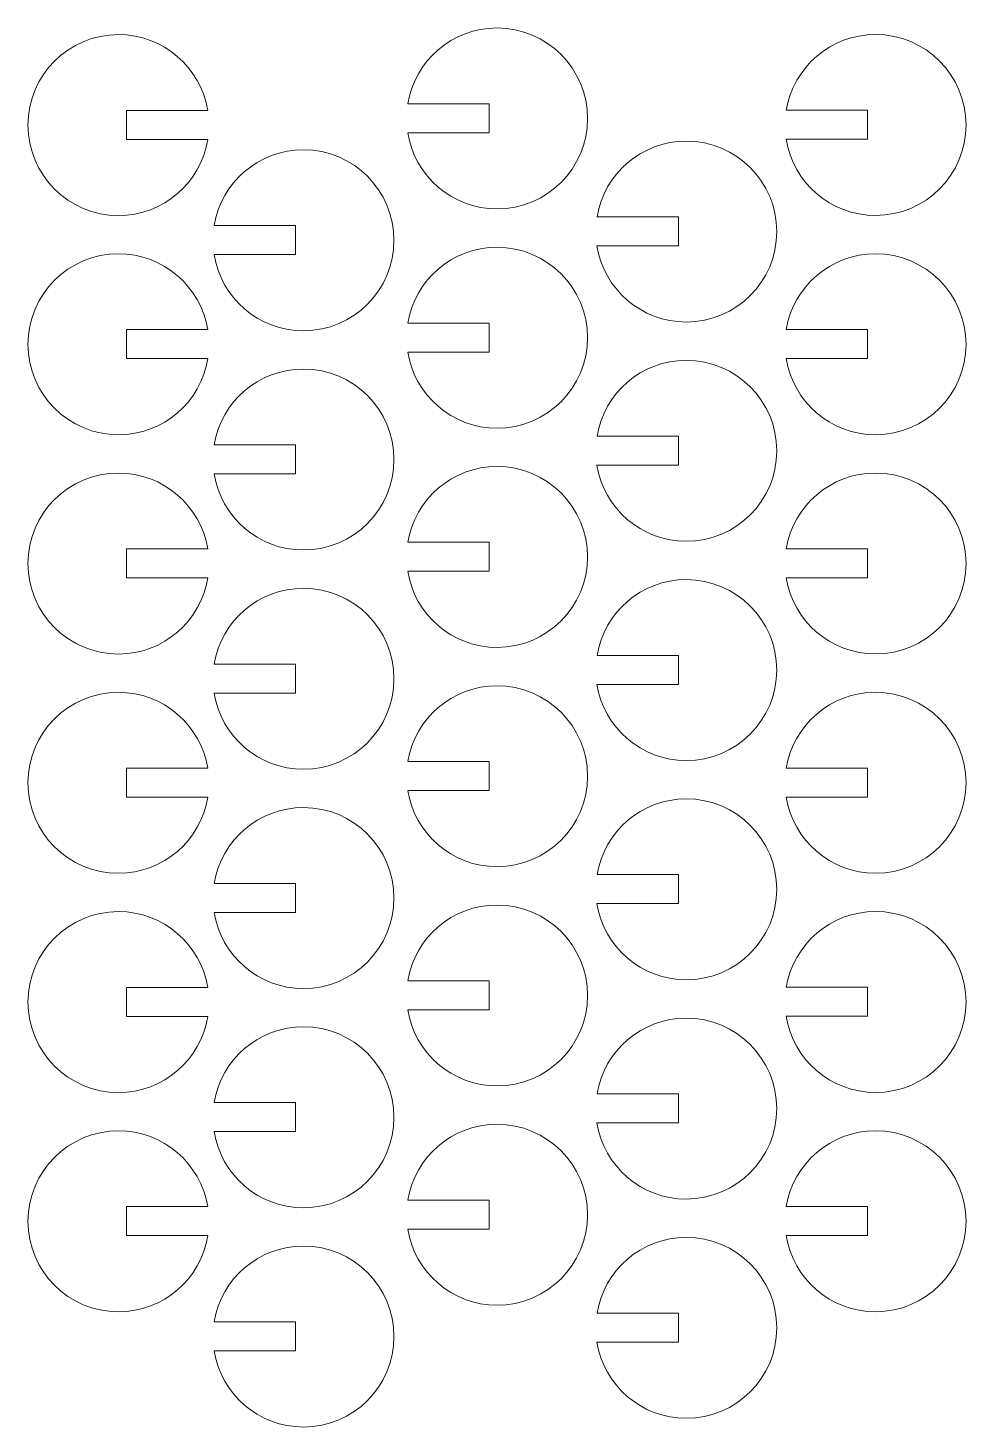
# Model space of a CAD drawing. Header units: centimetres. Extents: x -44 to 217, y -20 to 184.
# Drawn here: x -44.4 to 20.3, y -18.6 to 77.9 of the extents above; entities that cross this region are included whole.
import ezdxf

# ---------------------------------------------------------------- set-up
doc = ezdxf.new("R2010")
doc.units = ezdxf.units.CM
doc.header["$MEASUREMENT"] = 0
doc.layers.add('Layer 1', color=7, linetype='Continuous')

msp = doc.modelspace()

# ---------------------------------------------------------------- linework, layer by layer
at = {"layer": 'Layer 1', "lineweight": 9}
for points in [[(-32.02196, 72.2128), (-32.50599, 75.17894), (-35.08014, 77.44372), (-38.18303, 77.44372), (-38.18303, 77.44372), (-41.63056, 77.44372), (-44.42632, 74.64802), (-44.42632, 71.20042), (-44.42632, 71.20042), (-44.42632, 67.75283), (-41.63056, 64.95694), (-38.18303, 64.95694)], [(-18.21882, 72.66688), (-17.73479, 75.63301), (-15.16064, 77.89779), (-12.05775, 77.89779), (-12.05775, 77.89779), (-8.61022, 77.89779), (-5.81446, 75.10209), (-5.81446, 71.6545), (-5.81446, 71.6545), (-5.81446, 68.2069), (-8.61022, 65.41101), (-12.05775, 65.41101)], [(7.89792, 72.21659), (8.38195, 75.18272), (10.9561, 77.44751), (14.05899, 77.44751), (14.05899, 77.44751), (17.50652, 77.44751), (20.30228, 74.6518), (20.30228, 71.20421), (20.30228, 71.20421), (20.30228, 67.75661), (17.50652, 64.96072), (14.05899, 64.96072)], [(-5.16045, 64.86187), (-4.67642, 67.82801), (-2.10227, 70.09279), (1.00062, 70.09279), (1.00062, 70.09279), (4.44815, 70.09279), (7.24391, 67.29709), (7.24391, 63.84949), (7.24391, 63.84949), (7.24391, 60.4019), (4.44815, 57.60601), (1.00062, 57.60601)], [(-31.57738, 64.26149), (-31.09335, 67.22762), (-28.5192, 69.49241), (-25.41632, 69.49241), (-25.41632, 69.49241), (-21.96879, 69.49241), (-19.17302, 66.6967), (-19.17302, 63.24911), (-19.17302, 63.24911), (-19.17302, 59.80152), (-21.96879, 57.00562), (-25.41632, 57.00562)], [(-18.21882, 57.53724), (-17.73479, 60.50338), (-15.16064, 62.76816), (-12.05775, 62.76816), (-12.05775, 62.76816), (-8.61022, 62.76816), (-5.81446, 59.97246), (-5.81446, 56.52486), (-5.81446, 56.52486), (-5.81446, 53.07727), (-8.61022, 50.28137), (-12.05775, 50.28137)], [(-32.02196, 57.08317), (-32.50599, 60.0493), (-35.08014, 62.31409), (-38.18303, 62.31409), (-38.18303, 62.31409), (-41.63056, 62.31409), (-44.42632, 59.51839), (-44.42632, 56.07079), (-44.42632, 56.07079), (-44.42632, 52.6232), (-41.63056, 49.8273), (-38.18303, 49.8273)], [(7.89792, 57.08695), (8.38195, 60.05309), (10.9561, 62.31787), (14.05899, 62.31787), (14.05899, 62.31787), (17.50652, 62.31787), (20.30228, 59.52217), (20.30228, 56.07458), (20.30228, 56.07458), (20.30228, 52.62698), (17.50652, 49.83109), (14.05899, 49.83109)], [(-31.57738, 49.13186), (-31.09335, 52.09799), (-28.5192, 54.36277), (-25.41632, 54.36277), (-25.41632, 54.36277), (-21.96879, 54.36277), (-19.17302, 51.56707), (-19.17302, 48.11948), (-19.17302, 48.11948), (-19.17302, 44.67188), (-21.96879, 41.87599), (-25.41632, 41.87599)], [(-5.16045, 49.73224), (-4.67642, 52.69837), (-2.10227, 54.96316), (1.00062, 54.96316), (1.00062, 54.96316), (4.44815, 54.96316), (7.24391, 52.16746), (7.24391, 48.71986), (7.24391, 48.71986), (7.24391, 45.27227), (4.44815, 42.47637), (1.00062, 42.47637)], [(-18.21882, 42.40761), (-17.73479, 45.37374), (-15.16064, 47.63853), (-12.05775, 47.63853), (-12.05775, 47.63853), (-8.61022, 47.63853), (-5.81446, 44.84282), (-5.81446, 41.39523), (-5.81446, 41.39523), (-5.81446, 37.94763), (-8.61022, 35.15174), (-12.05775, 35.15174)], [(-32.02196, 41.95354), (-32.50599, 44.91967), (-35.08014, 47.18445), (-38.18303, 47.18445), (-38.18303, 47.18445), (-41.63056, 47.18445), (-44.42632, 44.38875), (-44.42632, 40.94116), (-44.42632, 40.94116), (-44.42632, 37.49356), (-41.63056, 34.69767), (-38.18303, 34.69767)], [(7.89792, 41.95732), (8.38195, 44.92345), (10.9561, 47.18824), (14.05899, 47.18824), (14.05899, 47.18824), (17.50652, 47.18824), (20.30228, 44.39254), (20.30228, 40.94494), (20.30228, 40.94494), (20.30228, 37.49735), (17.50652, 34.70145), (14.05899, 34.70145)], [(-5.16045, 34.60261), (-4.67642, 37.56874), (-2.10227, 39.83352), (1.00062, 39.83352), (1.00062, 39.83352), (4.44815, 39.83352), (7.24391, 37.03782), (7.24391, 33.59023), (7.24391, 33.59023), (7.24391, 30.14263), (4.44815, 27.34674), (1.00062, 27.34674)], [(-31.57738, 34.00222), (-31.09335, 36.96835), (-28.5192, 39.23314), (-25.41632, 39.23314), (-25.41632, 39.23314), (-21.96879, 39.23314), (-19.17302, 36.43744), (-19.17302, 32.98984), (-19.17302, 32.98984), (-19.17302, 29.54225), (-21.96879, 26.74635), (-25.41632, 26.74635)], [(-32.02196, 26.8239), (-32.50599, 29.79003), (-35.08014, 32.05482), (-38.18303, 32.05482), (-38.18303, 32.05482), (-41.63056, 32.05482), (-44.42632, 29.25912), (-44.42632, 25.81152), (-44.42632, 25.81152), (-44.42632, 22.36393), (-41.63056, 19.56803), (-38.18303, 19.56803)], [(-18.21882, 27.27798), (-17.73479, 30.24411), (-15.16064, 32.50889), (-12.05775, 32.50889), (-12.05775, 32.50889), (-8.61022, 32.50889), (-5.81446, 29.71319), (-5.81446, 26.2656), (-5.81446, 26.2656), (-5.81446, 22.818), (-8.61022, 20.02211), (-12.05775, 20.02211)], [(7.89792, 26.82769), (8.38195, 29.79382), (10.9561, 32.0586), (14.05899, 32.0586), (14.05899, 32.0586), (17.50652, 32.0586), (20.30228, 29.2629), (20.30228, 25.81531), (20.30228, 25.81531), (20.30228, 22.36771), (17.50652, 19.57182), (14.05899, 19.57182)], [(-5.16045, 19.47297), (-4.67642, 22.4391), (-2.10227, 24.70389), (1.00062, 24.70389), (1.00062, 24.70389), (4.44815, 24.70389), (7.24391, 21.90819), (7.24391, 18.46059), (7.24391, 18.46059), (7.24391, 15.013), (4.44815, 12.2171), (1.00062, 12.2171)], [(-31.57738, 18.87259), (-31.09335, 21.83872), (-28.5192, 24.1035), (-25.41632, 24.1035), (-25.41632, 24.1035), (-21.96879, 24.1035), (-19.17302, 21.3078), (-19.17302, 17.86021), (-19.17302, 17.86021), (-19.17302, 14.41261), (-21.96879, 11.61672), (-25.41632, 11.61672)], [(-18.21882, 12.14834), (-17.73479, 15.11447), (-15.16064, 17.37926), (-12.05775, 17.37926), (-12.05775, 17.37926), (-8.61022, 17.37926), (-5.81446, 14.58356), (-5.81446, 11.13596), (-5.81446, 11.13596), (-5.81446, 7.68837), (-8.61022, 4.89247), (-12.05775, 4.89247)], [(-32.02196, 11.69427), (-32.50599, 14.6604), (-35.08014, 16.92518), (-38.18303, 16.92518), (-38.18303, 16.92518), (-41.63056, 16.92518), (-44.42632, 14.12948), (-44.42632, 10.68189), (-44.42632, 10.68189), (-44.42632, 7.23429), (-41.63056, 4.4384), (-38.18303, 4.4384)], [(7.89792, 11.69805), (8.38195, 14.66418), (10.9561, 16.92897), (14.05899, 16.92897), (14.05899, 16.92897), (17.50652, 16.92897), (20.30228, 14.13327), (20.30228, 10.68567), (20.30228, 10.68567), (20.30228, 7.23808), (17.50652, 4.44218), (14.05899, 4.44218)], [(-31.57738, 3.74295), (-31.09335, 6.70908), (-28.5192, 8.97387), (-25.41632, 8.97387), (-25.41632, 8.97387), (-21.96879, 8.97387), (-19.17302, 6.17817), (-19.17302, 2.73057), (-19.17302, 2.73057), (-19.17302, -0.71702), (-21.96879, -3.51292), (-25.41632, -3.51292)], [(-5.16045, 4.34334), (-4.67642, 7.30947), (-2.10227, 9.57425), (1.00062, 9.57425), (1.00062, 9.57425), (4.44815, 9.57425), (7.24391, 6.77855), (7.24391, 3.33096), (7.24391, 3.33096), (7.24391, -0.11664), (4.44815, -2.91253), (1.00062, -2.91253)], [(-18.21882, -2.98129), (-17.73479, -0.01516), (-15.16064, 2.24962), (-12.05775, 2.24962), (-12.05775, 2.24962), (-8.61022, 2.24962), (-5.81446, -0.54608), (-5.81446, -3.99367), (-5.81446, -3.99367), (-5.81446, -7.44127), (-8.61022, -10.23716), (-12.05775, -10.23716)], [(-32.02196, -3.43537), (-32.50599, -0.46923), (-35.08014, 1.79555), (-38.18303, 1.79555), (-38.18303, 1.79555), (-41.63056, 1.79555), (-44.42632, -1.00015), (-44.42632, -4.44775), (-44.42632, -4.44775), (-44.42632, -7.89534), (-41.63056, -10.69124), (-38.18303, -10.69124)], [(7.89792, -3.43158), (8.38195, -0.46545), (10.9561, 1.79934), (14.05899, 1.79934), (14.05899, 1.79934), (17.50652, 1.79934), (20.30228, -0.99637), (20.30228, -4.44396), (20.30228, -4.44396), (20.30228, -7.89156), (17.50652, -10.68745), (14.05899, -10.68745)], [(-5.16045, -10.7863), (-4.67642, -7.82016), (-2.10227, -5.55538), (1.00062, -5.55538), (1.00062, -5.55538), (4.44815, -5.55538), (7.24391, -8.35108), (7.24391, -11.79868), (7.24391, -11.79868), (7.24391, -15.24627), (4.44815, -18.04217), (1.00062, -18.04217)], [(-31.57738, -11.38668), (-31.09335, -8.42055), (-28.5192, -6.15576), (-25.41632, -6.15576), (-25.41632, -6.15576), (-21.96879, -6.15576), (-19.17302, -8.95147), (-19.17302, -12.39906), (-19.17302, -12.39906), (-19.17302, -15.84666), (-21.96879, -18.64255), (-25.41632, -18.64255)]]:
    msp.add_open_spline(points, degree=3, knots=[0.571428571, 0.571428571, 0.571428571, 0.571428571, 0.714285714, 0.714285714, 0.714285714, 0.714285714, 0.857142857, 0.857142857, 0.857142857, 0.857142857, 1, 1, 1, 1], dxfattribs=at)
for points in [[(-12.60253, 72.66688), (-12.60253, 72.66688), (-18.21882, 72.66688), (-18.21882, 72.66688)], [(-12.60253, 70.66675), (-12.60253, 70.66675), (-12.60253, 72.66688), (-12.60253, 72.66688)], [(-37.63825, 70.21268), (-37.63825, 70.21268), (-37.63825, 72.2128), (-37.63825, 72.2128)], [(-37.63825, 72.2128), (-37.63825, 72.2128), (-32.02196, 72.2128), (-32.02196, 72.2128)], [(13.51422, 72.21659), (13.51422, 72.21659), (7.89792, 72.21659), (7.89792, 72.21659)], [(13.51422, 70.21646), (13.51422, 70.21646), (13.51422, 72.21659), (13.51422, 72.21659)], [(-12.05775, 65.41101), (-15.1693, 65.41101), (-17.74935, 67.6883), (-18.22292, 70.66675)], [(-18.22292, 70.66675), (-18.22292, 70.66675), (-12.60253, 70.66675), (-12.60253, 70.66675)], [(-38.18303, 64.95694), (-35.07148, 64.95694), (-32.49143, 67.23423), (-32.01786, 70.21268)], [(-32.01786, 70.21268), (-32.01786, 70.21268), (-37.63825, 70.21268), (-37.63825, 70.21268)], [(14.05899, 64.96072), (10.94744, 64.96072), (8.36739, 67.23801), (7.89382, 70.21646)], [(7.89382, 70.21646), (7.89382, 70.21646), (13.51422, 70.21646), (13.51422, 70.21646)], [(0.45584, 64.86187), (0.45584, 64.86187), (-5.16045, 64.86187), (-5.16045, 64.86187)], [(0.45584, 62.86175), (0.45584, 62.86175), (0.45584, 64.86187), (0.45584, 64.86187)], [(-25.96109, 64.26149), (-25.96109, 64.26149), (-31.57738, 64.26149), (-31.57738, 64.26149)], [(-25.96109, 62.26136), (-25.96109, 62.26136), (-25.96109, 64.26149), (-25.96109, 64.26149)], [(1.00062, 57.60601), (-2.11093, 57.60601), (-4.69098, 59.8833), (-5.16455, 62.86175)], [(-5.16455, 62.86175), (-5.16455, 62.86175), (0.45584, 62.86175), (0.45584, 62.86175)], [(-25.41632, 57.00562), (-28.52786, 57.00562), (-31.10791, 59.28291), (-31.58149, 62.26136)], [(-31.58149, 62.26136), (-31.58149, 62.26136), (-25.96109, 62.26136), (-25.96109, 62.26136)], [(-37.63825, 55.08304), (-37.63825, 55.08304), (-37.63825, 57.08317), (-37.63825, 57.08317)], [(-37.63825, 57.08317), (-37.63825, 57.08317), (-32.02196, 57.08317), (-32.02196, 57.08317)], [(-12.60253, 57.53724), (-12.60253, 57.53724), (-18.21882, 57.53724), (-18.21882, 57.53724)], [(-12.60253, 55.53712), (-12.60253, 55.53712), (-12.60253, 57.53724), (-12.60253, 57.53724)], [(13.51422, 57.08695), (13.51422, 57.08695), (7.89792, 57.08695), (7.89792, 57.08695)], [(13.51422, 55.08683), (13.51422, 55.08683), (13.51422, 57.08695), (13.51422, 57.08695)], [(-38.18303, 49.8273), (-35.07148, 49.8273), (-32.49143, 52.10459), (-32.01786, 55.08304)], [(-32.01786, 55.08304), (-32.01786, 55.08304), (-37.63825, 55.08304), (-37.63825, 55.08304)], [(-12.05775, 50.28137), (-15.1693, 50.28137), (-17.74935, 52.55867), (-18.22292, 55.53712)], [(-18.22292, 55.53712), (-18.22292, 55.53712), (-12.60253, 55.53712), (-12.60253, 55.53712)], [(14.05899, 49.83109), (10.94744, 49.83109), (8.36739, 52.10838), (7.89382, 55.08683)], [(7.89382, 55.08683), (7.89382, 55.08683), (13.51422, 55.08683), (13.51422, 55.08683)], [(0.45584, 49.73224), (0.45584, 49.73224), (-5.16045, 49.73224), (-5.16045, 49.73224)], [(0.45584, 47.73211), (0.45584, 47.73211), (0.45584, 49.73224), (0.45584, 49.73224)], [(-25.96109, 49.13186), (-25.96109, 49.13186), (-31.57738, 49.13186), (-31.57738, 49.13186)], [(-25.96109, 47.13173), (-25.96109, 47.13173), (-25.96109, 49.13186), (-25.96109, 49.13186)], [(1.00062, 42.47637), (-2.11093, 42.47637), (-4.69098, 44.75366), (-5.16455, 47.73211)], [(-5.16455, 47.73211), (-5.16455, 47.73211), (0.45584, 47.73211), (0.45584, 47.73211)], [(-25.41632, 41.87599), (-28.52786, 41.87599), (-31.10791, 44.15328), (-31.58149, 47.13173)], [(-31.58149, 47.13173), (-31.58149, 47.13173), (-25.96109, 47.13173), (-25.96109, 47.13173)], [(-37.63825, 39.95341), (-37.63825, 39.95341), (-37.63825, 41.95354), (-37.63825, 41.95354)], [(-37.63825, 41.95354), (-37.63825, 41.95354), (-32.02196, 41.95354), (-32.02196, 41.95354)], [(-12.60253, 42.40761), (-12.60253, 42.40761), (-18.21882, 42.40761), (-18.21882, 42.40761)], [(-12.60253, 40.40748), (-12.60253, 40.40748), (-12.60253, 42.40761), (-12.60253, 42.40761)], [(13.51422, 41.95732), (13.51422, 41.95732), (7.89792, 41.95732), (7.89792, 41.95732)], [(13.51422, 39.95719), (13.51422, 39.95719), (13.51422, 41.95732), (13.51422, 41.95732)], [(-38.18303, 34.69767), (-35.07148, 34.69767), (-32.49143, 36.97496), (-32.01786, 39.95341)], [(-32.01786, 39.95341), (-32.01786, 39.95341), (-37.63825, 39.95341), (-37.63825, 39.95341)], [(-12.05775, 35.15174), (-15.1693, 35.15174), (-17.74935, 37.42903), (-18.22292, 40.40748)], [(-18.22292, 40.40748), (-18.22292, 40.40748), (-12.60253, 40.40748), (-12.60253, 40.40748)], [(14.05899, 34.70145), (10.94744, 34.70145), (8.36739, 36.97874), (7.89382, 39.95719)], [(7.89382, 39.95719), (7.89382, 39.95719), (13.51422, 39.95719), (13.51422, 39.95719)], [(-25.96109, 34.00222), (-25.96109, 34.00222), (-31.57738, 34.00222), (-31.57738, 34.00222)], [(-25.96109, 32.00209), (-25.96109, 32.00209), (-25.96109, 34.00222), (-25.96109, 34.00222)], [(0.45584, 34.60261), (0.45584, 34.60261), (-5.16045, 34.60261), (-5.16045, 34.60261)], [(0.45584, 32.60248), (0.45584, 32.60248), (0.45584, 34.60261), (0.45584, 34.60261)], [(-25.41632, 26.74635), (-28.52786, 26.74635), (-31.10791, 29.02365), (-31.58149, 32.00209)], [(-31.58149, 32.00209), (-31.58149, 32.00209), (-25.96109, 32.00209), (-25.96109, 32.00209)], [(1.00062, 27.34674), (-2.11093, 27.34674), (-4.69098, 29.62403), (-5.16455, 32.60248)], [(-5.16455, 32.60248), (-5.16455, 32.60248), (0.45584, 32.60248), (0.45584, 32.60248)], [(-12.60253, 27.27798), (-12.60253, 27.27798), (-18.21882, 27.27798), (-18.21882, 27.27798)], [(-12.60253, 25.27785), (-12.60253, 25.27785), (-12.60253, 27.27798), (-12.60253, 27.27798)], [(-37.63825, 24.82377), (-37.63825, 24.82377), (-37.63825, 26.8239), (-37.63825, 26.8239)], [(-37.63825, 26.8239), (-37.63825, 26.8239), (-32.02196, 26.8239), (-32.02196, 26.8239)], [(13.51422, 26.82769), (13.51422, 26.82769), (7.89792, 26.82769), (7.89792, 26.82769)], [(13.51422, 24.82756), (13.51422, 24.82756), (13.51422, 26.82769), (13.51422, 26.82769)], [(-12.05775, 20.02211), (-15.1693, 20.02211), (-17.74935, 22.2994), (-18.22292, 25.27785)], [(-18.22292, 25.27785), (-18.22292, 25.27785), (-12.60253, 25.27785), (-12.60253, 25.27785)], [(-38.18303, 19.56803), (-35.07148, 19.56803), (-32.49143, 21.84533), (-32.01786, 24.82377)], [(-32.01786, 24.82377), (-32.01786, 24.82377), (-37.63825, 24.82377), (-37.63825, 24.82377)], [(14.05899, 19.57182), (10.94744, 19.57182), (8.36739, 21.84911), (7.89382, 24.82756)], [(7.89382, 24.82756), (7.89382, 24.82756), (13.51422, 24.82756), (13.51422, 24.82756)], [(0.45584, 19.47297), (0.45584, 19.47297), (-5.16045, 19.47297), (-5.16045, 19.47297)], [(0.45584, 17.47284), (0.45584, 17.47284), (0.45584, 19.47297), (0.45584, 19.47297)], [(-25.96109, 18.87259), (-25.96109, 18.87259), (-31.57738, 18.87259), (-31.57738, 18.87259)], [(-25.96109, 16.87246), (-25.96109, 16.87246), (-25.96109, 18.87259), (-25.96109, 18.87259)], [(1.00062, 12.2171), (-2.11093, 12.2171), (-4.69098, 14.4944), (-5.16455, 17.47284)], [(-5.16455, 17.47284), (-5.16455, 17.47284), (0.45584, 17.47284), (0.45584, 17.47284)], [(-25.41632, 11.61672), (-28.52786, 11.61672), (-31.10791, 13.89401), (-31.58149, 16.87246)], [(-31.58149, 16.87246), (-31.58149, 16.87246), (-25.96109, 16.87246), (-25.96109, 16.87246)], [(-37.63825, 9.69414), (-37.63825, 9.69414), (-37.63825, 11.69427), (-37.63825, 11.69427)], [(-37.63825, 11.69427), (-37.63825, 11.69427), (-32.02196, 11.69427), (-32.02196, 11.69427)], [(-12.60253, 12.14834), (-12.60253, 12.14834), (-18.21882, 12.14834), (-18.21882, 12.14834)], [(-12.60253, 10.14821), (-12.60253, 10.14821), (-12.60253, 12.14834), (-12.60253, 12.14834)], [(13.51422, 11.69805), (13.51422, 11.69805), (7.89792, 11.69805), (7.89792, 11.69805)], [(13.51422, 9.69792), (13.51422, 9.69792), (13.51422, 11.69805), (13.51422, 11.69805)], [(-38.18303, 4.4384), (-35.07148, 4.4384), (-32.49143, 6.71569), (-32.01786, 9.69414)], [(-32.01786, 9.69414), (-32.01786, 9.69414), (-37.63825, 9.69414), (-37.63825, 9.69414)], [(-12.05775, 4.89247), (-15.1693, 4.89247), (-17.74935, 7.16976), (-18.22292, 10.14821)], [(-18.22292, 10.14821), (-18.22292, 10.14821), (-12.60253, 10.14821), (-12.60253, 10.14821)], [(14.05899, 4.44218), (10.94744, 4.44218), (8.36739, 6.71948), (7.89382, 9.69792)], [(7.89382, 9.69792), (7.89382, 9.69792), (13.51422, 9.69792), (13.51422, 9.69792)], [(0.45584, 4.34334), (0.45584, 4.34334), (-5.16045, 4.34334), (-5.16045, 4.34334)], [(0.45584, 2.34321), (0.45584, 2.34321), (0.45584, 4.34334), (0.45584, 4.34334)], [(-25.96109, 3.74295), (-25.96109, 3.74295), (-31.57738, 3.74295), (-31.57738, 3.74295)], [(-25.96109, 1.74282), (-25.96109, 1.74282), (-25.96109, 3.74295), (-25.96109, 3.74295)], [(1.00062, -2.91253), (-2.11093, -2.91253), (-4.69098, -0.63524), (-5.16455, 2.34321)], [(-5.16455, 2.34321), (-5.16455, 2.34321), (0.45584, 2.34321), (0.45584, 2.34321)], [(-25.41632, -3.51292), (-28.52786, -3.51292), (-31.10791, -1.23562), (-31.58149, 1.74282)], [(-31.58149, 1.74282), (-31.58149, 1.74282), (-25.96109, 1.74282), (-25.96109, 1.74282)], [(-37.63825, -5.43549), (-37.63825, -5.43549), (-37.63825, -3.43537), (-37.63825, -3.43537)], [(-37.63825, -3.43537), (-37.63825, -3.43537), (-32.02196, -3.43537), (-32.02196, -3.43537)], [(-12.60253, -2.98129), (-12.60253, -2.98129), (-18.21882, -2.98129), (-18.21882, -2.98129)], [(-12.60253, -4.98142), (-12.60253, -4.98142), (-12.60253, -2.98129), (-12.60253, -2.98129)], [(13.51422, -3.43158), (13.51422, -3.43158), (7.89792, -3.43158), (7.89792, -3.43158)], [(13.51422, -5.43171), (13.51422, -5.43171), (13.51422, -3.43158), (13.51422, -3.43158)], [(-38.18303, -10.69124), (-35.07148, -10.69124), (-32.49143, -8.41394), (-32.01786, -5.43549)], [(-32.01786, -5.43549), (-32.01786, -5.43549), (-37.63825, -5.43549), (-37.63825, -5.43549)], [(-12.05775, -10.23716), (-15.1693, -10.23716), (-17.74935, -7.95987), (-18.22292, -4.98142)], [(-18.22292, -4.98142), (-18.22292, -4.98142), (-12.60253, -4.98142), (-12.60253, -4.98142)], [(14.05899, -10.68745), (10.94744, -10.68745), (8.36739, -8.41016), (7.89382, -5.43171)], [(7.89382, -5.43171), (7.89382, -5.43171), (13.51422, -5.43171), (13.51422, -5.43171)], [(-25.96109, -11.38668), (-25.96109, -11.38668), (-31.57738, -11.38668), (-31.57738, -11.38668)], [(-25.96109, -13.38681), (-25.96109, -13.38681), (-25.96109, -11.38668), (-25.96109, -11.38668)], [(0.45584, -10.7863), (0.45584, -10.7863), (-5.16045, -10.7863), (-5.16045, -10.7863)], [(0.45584, -12.78642), (0.45584, -12.78642), (0.45584, -10.7863), (0.45584, -10.7863)], [(-25.41632, -18.64255), (-28.52786, -18.64255), (-31.10791, -16.36526), (-31.58149, -13.38681)], [(-31.58149, -13.38681), (-31.58149, -13.38681), (-25.96109, -13.38681), (-25.96109, -13.38681)], [(1.00062, -18.04217), (-2.11093, -18.04217), (-4.69098, -15.76487), (-5.16455, -12.78642)], [(-5.16455, -12.78642), (-5.16455, -12.78642), (0.45584, -12.78642), (0.45584, -12.78642)]]:
    msp.add_open_spline(points, degree=3, dxfattribs=at)

doc.saveas('drawing.dxf')
